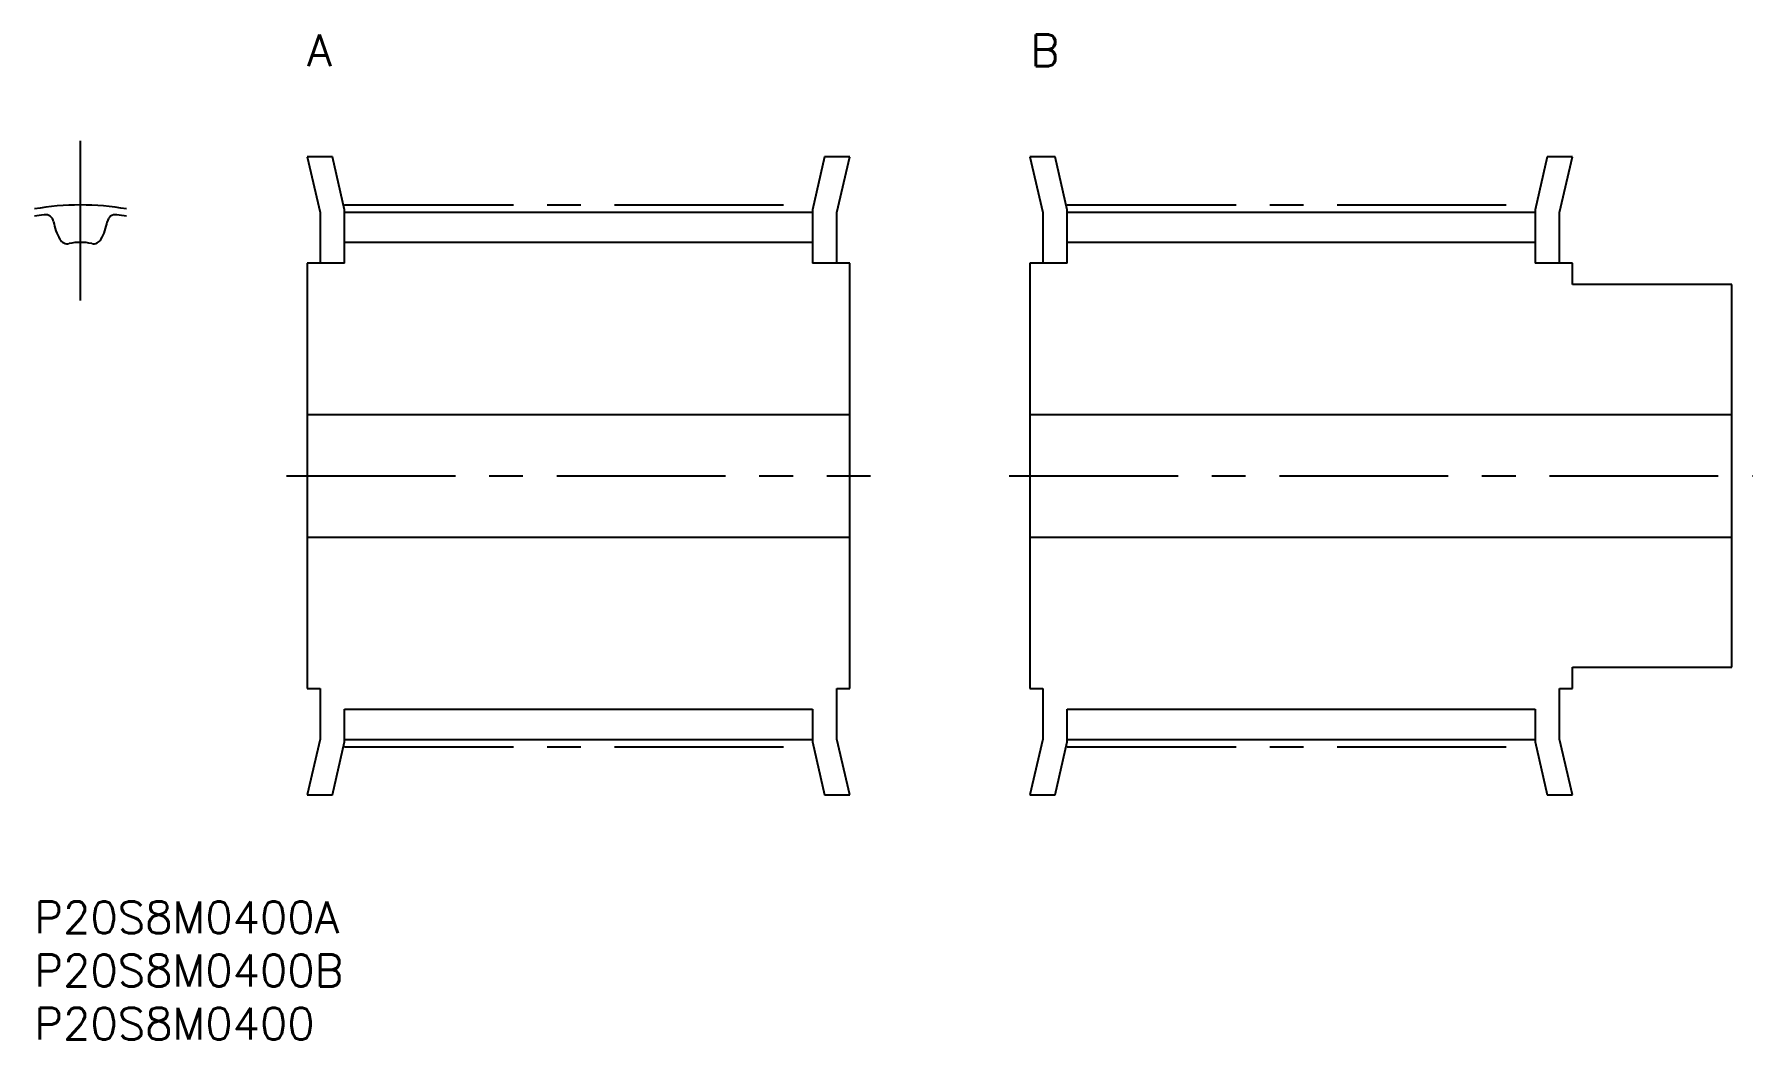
# Model space of a CAD drawing. Extents: x 0 to 162, y -13 to 82.
import ezdxf

# ---------------------------------------------------------------- set-up
doc = ezdxf.new("R2010")
doc.units = 0
doc.header["$LTSCALE"] = 0.5
doc.linetypes.add('CENTER', pattern=[50.8, 31.75, -6.35, 6.35, -6.35])
for name, color, linetype in [('MSM_CENTER', 1, 'CENTER'), ('MSM_CONTINUOUS', 7, 'CONTINUOUS'), ('MSM_PART_NUMBER', 7, 'CONTINUOUS')]:
    doc.layers.add(name, color=color, linetype=linetype)
doc.styles.get("Standard").update_dxf_attribs({"font": 'txt.shx', "height": 3, "bigfont": 'bigfont.shx'})

# ---------------------------------------------------------------- blocks, each defined once
blk = doc.blocks.new('*U31')
at = {"layer": 'MSM_PART_NUMBER'}
blk.add_text('P20S8M0400A', height=3, dxfattribs=at).set_placement((0, -3))
blk = doc.blocks.new('*U32')
at = {"layer": 'MSM_PART_NUMBER'}
blk.add_text('P20S8M0400B', height=3, dxfattribs=at).set_placement((0, -8))
blk = doc.blocks.new('*U33')
at = {"layer": 'MSM_PART_NUMBER'}
blk.add_text('P20S8M0400', height=3, dxfattribs=at).set_placement((0, -13))
blk = doc.blocks.new('*U34')
at = {"layer": 'MSM_PART_NUMBER'}
blk.add_text('A', height=3, dxfattribs=at).set_placement((25.66, 78.5))
blk = doc.blocks.new('*U35')
at = {"layer": 'MSM_PART_NUMBER'}
blk.add_text('B', height=3, dxfattribs=at).set_placement((93.66, 78.5))

msp = doc.modelspace()

# ---------------------------------------------------------------- linework, layer by layer
at = {"layer": 'MSM_CENTER'}
for p, q in [((4.33, 56.49), (4.33, 71.5)), ((29.16, 65.47), (73.16, 65.47)), ((97.11, 65.47), (141.11, 65.47)), ((23.71, 40), (78.61, 40)), ((91.66, 40), (161.56, 40)), ((29.16, 14.54), (73.16, 14.54)), ((97.11, 14.54), (141.11, 14.54))]:
    msp.add_line(p, q, dxfattribs=at)
msp.add_arc((4.33, 40), 25.46, 80.2098, 99.7902, dxfattribs=at)
at = {"layer": 'MSM_CONTINUOUS'}
for p, q in [((28.02, 70), (25.66, 70)), ((25.66, 70), (26.86, 64.74)), ((29.16, 65), (28.02, 70)), ((74.3, 70), (73.16, 65)), ((76.66, 70), (74.3, 70)), ((75.46, 64.74), (76.66, 70)), ((95.97, 70), (93.61, 70)), ((93.61, 70), (94.81, 64.74)), ((97.11, 65), (95.97, 70)), ((142.25, 70), (141.11, 65)), ((144.61, 70), (142.25, 70)), ((143.41, 64.74), (144.61, 70)), ((26.86, 64.74), (26.86, 60)), ((29.16, 60), (29.16, 65)), ((29.16, 64.78), (73.16, 64.78)), ((73.16, 65), (73.16, 60)), ((75.46, 60), (75.46, 64.74)), ((94.81, 64.74), (94.81, 60)), ((97.11, 60), (97.11, 65)), ((97.11, 64.78), (141.11, 64.78)), ((141.11, 65), (141.11, 60)), ((143.41, 60), (143.41, 64.74)), ((73.16, 61.95), (29.16, 61.95)), ((141.11, 61.95), (97.11, 61.95)), ((25.66, 60), (25.66, 20)), ((29.16, 60), (25.66, 60)), ((76.66, 60), (73.16, 60)), ((76.66, 20), (76.66, 60)), ((93.61, 60), (93.61, 20)), ((97.11, 60), (93.61, 60)), ((144.61, 60), (141.11, 60)), ((144.61, 58), (144.61, 60)), ((159.61, 58), (144.61, 58)), ((159.61, 22), (159.61, 58)), ((76.66, 45.75), (25.66, 45.75)), ((159.61, 45.75), (93.61, 45.75)), ((25.66, 34.25), (76.66, 34.25)), ((93.61, 34.25), (159.61, 34.25)), ((144.61, 20), (144.61, 22)), ((144.61, 22), (159.61, 22)), ((25.66, 20), (26.86, 20)), ((26.86, 20), (26.86, 15.26)), ((75.46, 15.26), (75.46, 20)), ((75.46, 20), (76.66, 20)), ((93.61, 20), (94.81, 20)), ((94.81, 20), (94.81, 15.26)), ((143.41, 15.26), (143.41, 20)), ((143.41, 20), (144.61, 20)), ((29.16, 15), (29.16, 18.05)), ((29.16, 18.05), (73.16, 18.05)), ((73.16, 18.05), (73.16, 15)), ((97.11, 15), (97.11, 18.05)), ((97.11, 18.05), (141.11, 18.05)), ((141.11, 18.05), (141.11, 15)), ((26.86, 15.26), (25.66, 10)), ((28.02, 10), (29.16, 15)), ((29.16, 15.22), (73.16, 15.22)), ((73.16, 15), (74.3, 10)), ((76.66, 10), (75.46, 15.26)), ((94.81, 15.26), (93.61, 10)), ((95.97, 10), (97.11, 15)), ((97.11, 15.22), (141.11, 15.22)), ((141.11, 15), (142.25, 10)), ((144.61, 10), (143.41, 15.26)), ((25.66, 10), (28.02, 10)), ((74.3, 10), (76.66, 10)), ((93.61, 10), (95.97, 10)), ((142.25, 10), (144.61, 10))]:
    msp.add_line(p, q, dxfattribs=at)
for centre, radius, start, end in [((4.33, 40), 24.78, 97.9363, 100.0637), ((1.02, 63.75), 0.8, 9.8816, 97.9363), ((6.93, 64.78), 5.2, 189.8816, 209.3753), ((1.73, 64.78), 5.2, 330.6247, 350.1184), ((7.64, 63.75), 0.8, 82.0637, 170.1184), ((4.33, 40), 24.78, 79.9363, 82.0637), ((3.1, 62.62), 0.8, 209.3753, 281.8712), ((4.33, 56.75), 5.2, 78.1288, 101.8712), ((5.56, 62.62), 0.8, 258.1288, 330.6247)]:
    msp.add_arc(centre, radius, start, end, dxfattribs=at)

# ---------------------------------------------------------------- block references
for name in ['*U34', '*U35', '*U31', '*U32', '*U33']:
    msp.add_blockref(name, (0, 0), dxfattribs=at)

doc.saveas('drawing.dxf')
